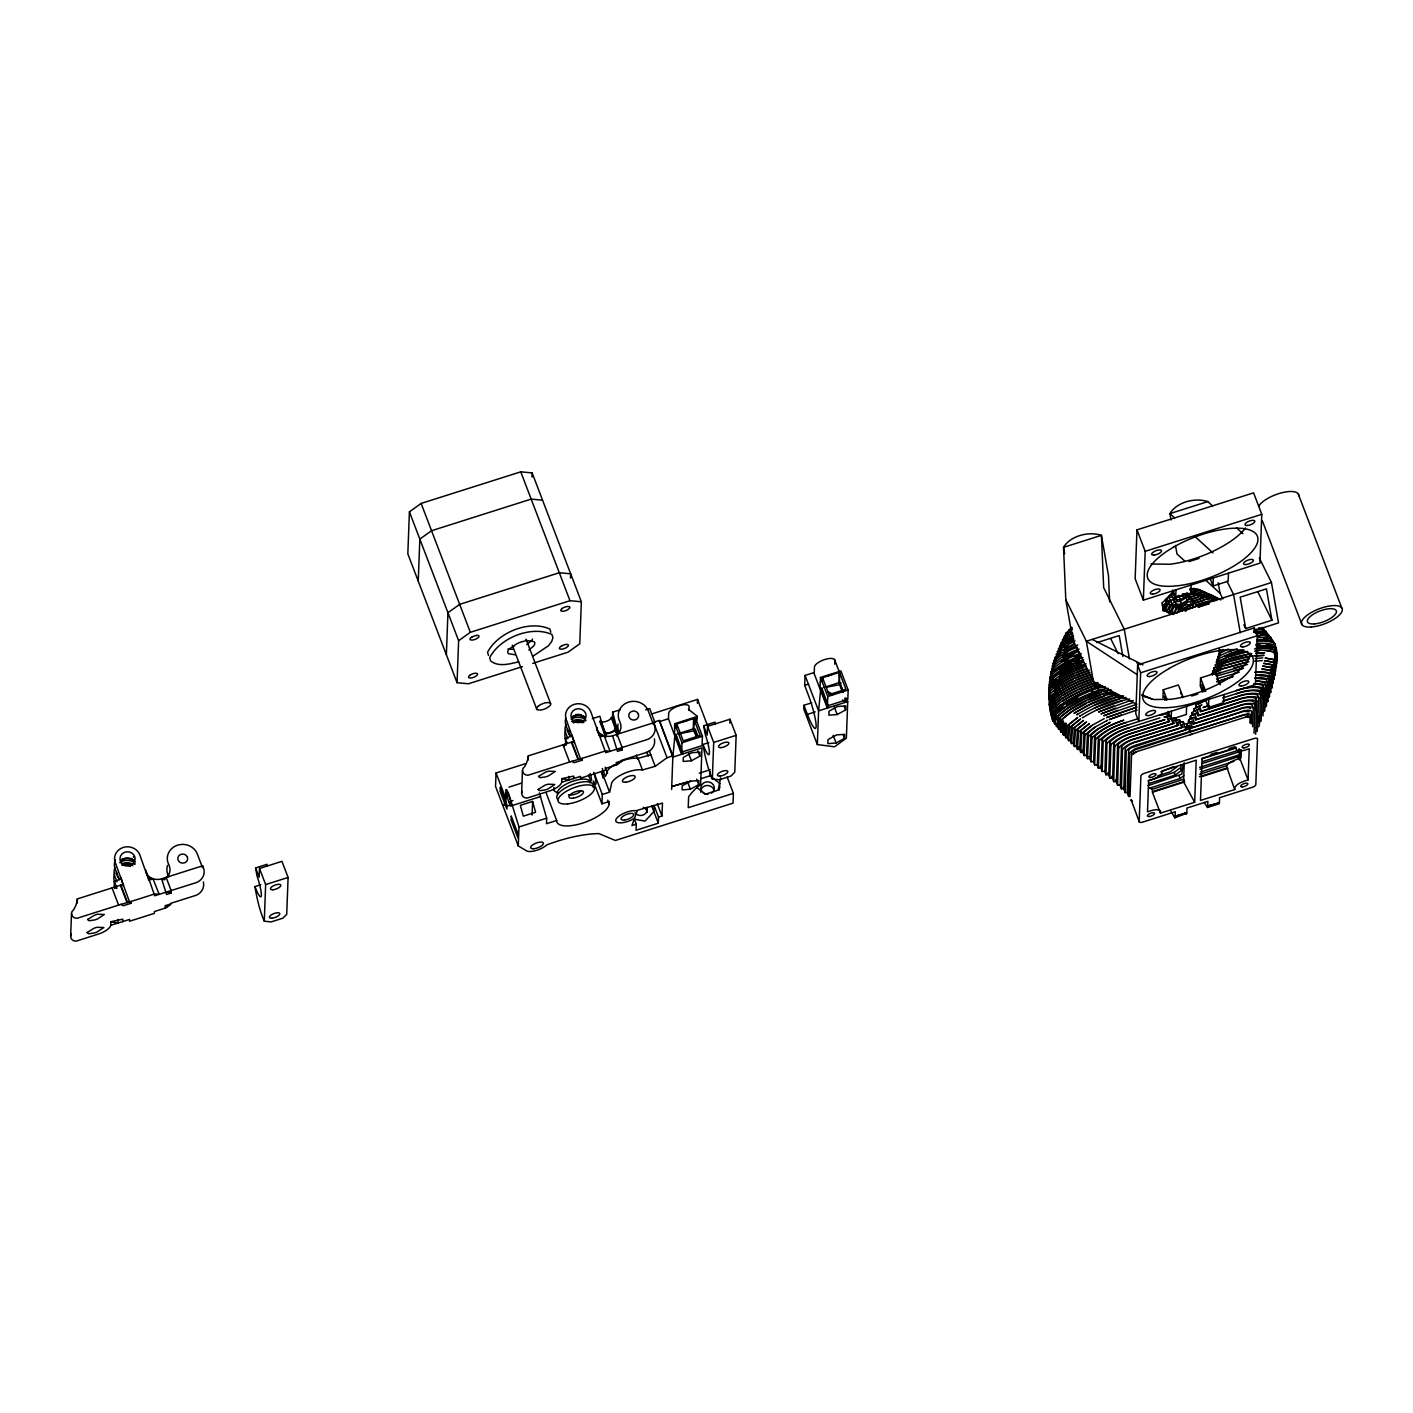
<?xml version="1.0" encoding="UTF-8"?>
<svg xmlns="http://www.w3.org/2000/svg" width="1413" height="1413" viewBox="0 0 1413 1413"><rect width="100%" height="100%" fill="white"/><g stroke="black" fill="none" stroke-linecap="round" stroke-linejoin="round"><path stroke-width="1.5" d="M1264.052 632.353L1264.052 629.35A47.918 17.645 -20.9 0 0 1258.806 627.761M539.36 792.905L546.672 818.162L546.478 823.708L556.669 820.476A27.818 10.244 -20.9 0 0 581.679 823.39A27.818 10.244 -20.9 0 0 609.074 804.545L609.215 801.507L601.938 803.82L593.442 781.601M1255.097 678.152L1266.154 679.423L1267.196 682.108L1266.401 706.129L1263.717 707.595M1129.641 727.624A25.54 9.396 -20.9 0 0 1105.973 740.73L1104.931 771.251L1102.14 771.445L1103.164 741.966L1102.14 739.282A28.295 10.421 -20.9 0 1 1127.857 725.046M1049.029 697.051L1049.1 692.441A44.668 16.444 -20.9 0 1 1089.405 670.115M1050.053 699.735L1049.029 699.559L1049.223 694.949A46.258 17.027 -20.9 0 1 1090.094 672.305M1257.817 680.995L1264.617 682.497L1265.642 685.181L1264.723 710.986L1261.95 712.505M1102.14 739.282L1101.116 767.948L1098.36 768.16L1099.367 740.536L1098.343 737.851A30.98 11.41 -20.9 0 1 1126.02 722.52M671.617 789.549L672.888 755.867L659.341 720.436L653.513 722.29L667.042 757.721L655.208 766.305L642.456 769.961A18.546 6.818 -20.9 0 0 622.621 774.13A18.546 6.818 -20.9 0 0 611.334 784.904L609.568 792.181L602.291 794.477L601.938 803.82M70.65 936.289L71.498 913.469M77.203 903.048L77.362 898.915L120.405 885.245L123.408 884.609L123.355 885.827L120.97 877.508M110.744 925.321L110.868 921.718L122.79 919.157L122.701 921.612L110.744 925.321A13.388 4.928 -20.9 0 1 100.058 933.534L76.09 941.164A5.157 4.734 2.1 0 1 71.374 933.975M120.688 878.833L114.382 881.712L114.206 886.481L114.93 888.388L115.036 885.456L116.731 888.53M118.056 919.421L117.933 923.095L110.868 921.718M77.362 898.915A29.549 27.147 2.1 0 1 73.653 909.725A5.157 4.734 2.1 0 0 76.938 918.326L120.812 904.408L123.302 905.733L131.109 903.26L131.179 901.423L154.812 893.934L159.121 894.376L152.993 878.727A12.699 11.657 2.1 0 1 146.404 873.605M131.109 903.26L129.925 902.995L115.283 862.619A13 11.94 2.1 0 1 123.231 847.447A13 11.94 2.1 0 1 139.799 854.847L148.789 880.193L148.86 878.356L153.752 878.957A12.699 11.657 2.1 0 0 161.594 878.833L164.579 879.098M146.104 871.132L154.741 895.754L196.919 882.383A12.982 11.922 2.1 0 0 203.861 869.119L202.607 865.816L161.594 878.833L166.522 894.429L171.061 892.998L171.15 890.561L166.133 877.402M202.607 865.816L202.536 867.653L197.308 853.964A15.455 14.201 2.1 0 0 174.965 846.281A65.74 60.388 2.1 0 1 173.463 847.129L173.357 847.252A15.455 14.201 2.1 0 0 168.924 864.862L169.295 865.833A12.699 11.657 2.1 0 1 166.222 878.003M260.751 884.75L254.923 886.587C256.936 898.315 259.427 909.954 264.284 921.205L271.155 921.912L282.9 918.185L286.715 914.317L288.093 877.455L281.946 861.347L259.497 868.483L259.162 877.208L255.612 867.918L267.004 864.297L267.216 866.045M255.612 867.918L256.972 875.76A18.987 2.738 72.4 0 1 261.37 895.241A18.987 2.738 72.4 0 1 256.424 890.261L254.923 886.587M264.284 921.205L265.644 884.573L259.497 868.483M532.754 663.368L568.044 652.17L579.772 643.78L581.344 601.761L532.136 472.896L520.761 471.836L421.127 503.434L409.417 511.824L407.827 553.843L457.053 682.709L468.409 683.768L522.386 666.653M418.248 581.132L419.82 539.095L431.548 530.723L531.182 499.107L542.539 500.167M446.367 654.767L447.939 612.73L459.667 604.358L559.301 572.742L570.658 573.802L570.499 578.005M457.053 682.709L458.624 640.69L409.417 511.824M525.212 763.762L496.051 772.999L495.539 786.423L518.271 845.928L525.866 850.432A12.364 4.557 -20.9 0 0 535.368 850.714A12.364 4.557 -20.9 0 0 546.76 844.903A75.384 27.748 -20.9 0 1 598.953 833.599L615.344 840.47L733.029 803.132L733.4 793.364L727.165 777.026M518.271 845.928L518.977 826.958L508.927 794.512A8.549 1.236 72.4 0 0 505.854 790.309L505.571 797.903L496.051 772.999M531.977 477.099L532.136 472.896M521.627 793.223L522.474 770.403M528.179 760L528.338 755.849L571.364 742.196L574.385 741.542L574.332 742.761L566.26 719.553A13 11.94 2.1 0 1 574.208 704.381A13 11.94 2.1 0 1 590.775 711.781L605.718 752.705L647.896 739.317A12.982 11.922 2.1 0 0 654.837 726.052L653.583 722.767L612.571 735.767A12.699 11.657 2.1 0 1 604.729 735.89L599.836 735.29M532.083 815.054L532.595 801.436L520.337 805.322L523.322 816.166L535.562 812.281L532.595 801.436M561.703 782.254L561.844 778.651L573.766 776.09L573.678 778.545L561.703 782.254A13.388 4.928 -20.9 0 1 551.035 790.468L527.049 798.098A5.157 4.734 2.1 0 1 522.104 791.333M571.664 735.784L565.359 738.646L565.906 745.322M569.033 776.373L568.909 780.047L561.844 778.651M528.338 755.849A29.549 27.147 2.1 0 1 524.629 766.658A5.157 4.734 2.1 0 0 527.914 775.278L571.788 761.342L574.279 762.667L582.085 760.194L582.156 758.357L605.771 750.868L610.098 751.31L604.163 735.731A12.699 11.657 2.1 0 1 597.01 729.903L597.063 728.066M596.692 729.302L596.745 727.395M603.863 732.552A6.8 2.508 -20.9 0 1 603.863 732.217L605.029 731.846A5.564 2.049 -20.9 0 0 610.186 732.393A5.564 2.049 -20.9 0 0 615.52 728.525L616.969 728.931L612.5 717.203L612.677 712.17L620.272 709.768M617.039 736.155L617.092 734.336L622.126 747.495L622.038 749.932L617.499 751.363L612.571 735.767M634.084 818.392L636.292 824.168L636.062 830.261L658.281 823.214L658.511 817.12L654.095 805.551L653.866 811.663L645.017 821.094L633.554 819.045M653.583 722.767L653.513 724.586L648.284 710.898A15.455 14.201 2.1 0 0 625.941 703.215A65.74 60.388 2.1 0 1 624.422 704.063L624.334 704.186A15.455 14.201 2.1 0 0 619.883 721.796L620.254 722.767A12.699 11.657 2.1 0 1 616.616 735.431M733.4 793.364L688.219 807.688L688.626 796.826A67.188 24.728 -20.9 0 1 700.601 784.462L701.978 747.848L672.853 757.085L659.341 720.436M658.511 817.12L661.973 816.025L662.467 803.079L636.009 810.709A12.364 4.557 -20.9 0 0 620.095 815.336A12.364 4.557 -20.9 0 0 617.852 822.613A12.364 4.557 -20.9 0 0 633.483 818.886L634.578 818.215M674.549 728.543L674.725 723.703L695.143 717.203L702.42 736.261L702.067 745.658L681.649 752.122L674.478 733.329L674.937 727.342M672.853 757.085L674.99 734.672L676.456 734.212M676.35 727.925L676.792 723.968L693.695 718.563L700.159 735.466L683.238 740.871L676.792 723.968M676.827 726.953L676.756 724.569M681.649 752.122L682.002 742.761L674.725 723.703M688.979 710.439L689.102 706.783A10.809 3.974 -20.9 0 0 679.07 705.741A10.809 3.974 -20.9 0 0 668.702 713.247L668.49 718.74L681.578 754.33M696.697 736.738L693.341 727.96L693.695 718.563M696.574 736.526L693.854 730.857L693.677 719.164M694.03 721.46L694.401 719.535M695.019 720.453L695.143 717.203M696.892 720.188L697.033 716.108L688.449 709.291M697.386 703.321L697.527 699.417L651.287 714.077M671.723 786.599L690.657 781.177L682.249 785.84L682.09 789.867L690.356 789.249L698.746 784.586L698.905 780.559L690.657 781.177L671.723 786.458M699.824 756.149L699.965 752.122L691.716 752.74L683.309 757.403L683.15 761.43L691.416 760.795L699.824 756.149L697.757 750.745M708.814 742.602L702.968 744.457C704.999 756.167 707.489 767.807 712.329 779.058L719.217 779.764L730.945 776.055L734.778 772.169L736.155 735.325L730.009 719.217L707.56 726.335L707.224 735.078L703.674 725.77L715.066 722.167L715.261 723.898M703.674 725.77L705.034 733.63A18.987 2.738 72.4 0 1 709.432 753.111A18.987 2.738 72.4 0 1 704.486 748.113L702.968 744.457M720.4 783.985L710.085 775.79L710.227 771.728M712.329 779.058L713.706 742.443L707.56 726.335M729.85 723.156L730.009 719.217M811.716 702.809L803.944 705.281L803.785 709.096L817.332 744.545L834.518 746.806L846.369 738.222L847.729 701.607L845.928 697.828M803.944 705.281L807.406 714.377A25.187 3.621 72.4 0 0 816.131 726.317A25.187 3.621 72.4 0 0 808.148 694.49L804.686 685.376L805.057 675.432L814.259 672.5L814.453 667.007A10.809 3.974 -20.9 0 1 824.821 659.5A10.809 3.974 -20.9 0 1 834.871 660.542L834.73 664.198M817.332 744.545L818.604 710.845L820.759 688.431L822.207 687.972M820.299 682.32L820.494 677.463L840.894 670.963L848.171 690.021L847.818 699.417L827.417 705.882C826.393 697.792 816.078 687.795 821.748 679.741M822.437 680.377L822.543 677.728L839.446 672.323L845.91 689.226L829.007 694.631L822.543 677.728M822.596 680.713L822.525 678.328L822.931 679.406M827.417 705.882L827.771 696.521L820.494 677.463M843.208 692.494L839.092 681.72L839.446 672.323M839.428 672.924L839.622 684.634L842.572 692.388M844.515 738.345L844.656 734.318L836.408 734.954L828 739.6L827.841 743.627L836.107 743.008L844.515 738.345L843.137 734.742M845.575 709.909L845.733 705.882L837.467 706.5L829.06 711.163L828.919 715.19L837.167 714.554L845.575 709.909L844.197 706.306M1108.163 688.272L1100.179 689.703A58.904 21.69 -20.9 0 0 1055.617 714.377L1056.553 717.504L1054.575 723.792C1049.753 709.909 1053.639 729.691 1054.734 716.32L1053.709 713.636L1051.996 718.758M1054.575 723.792L1055.741 718.14L1053.692 712.77A60.211 22.166 -20.9 0 1 1098.713 687.831L1105.443 686.789M1111.007 689.756L1101.698 691.593A57.509 21.177 -20.9 0 0 1057.719 715.967L1058.673 718.97L1057.63 726.406L1056.535 726.529L1057.666 719.747L1055.617 714.377M1059.768 721.337L1060.951 720.418L1059.891 729.161L1058.637 729.302L1059.768 721.337L1057.719 715.967M1058.867 726.724L1060.916 732.093L1062.311 731.934L1063.371 721.831L1062.011 722.908L1060.916 732.093M1065.49 636.874L1065.632 633.36L1071.69 628.061M1064.413 724.445L1065.932 723.297L1064.872 734.742L1063.318 734.919L1064.413 724.445L1062.364 719.076L1071.778 711.71L1086.491 703.568M1066.956 725.982L1077.748 717.504L1068.617 724.798L1067.574 737.586L1065.879 737.763L1066.956 725.982L1065.932 723.297M1071.602 630.216L1071.708 627.16M1069.641 727.483L1080.574 718.97L1071.443 726.3L1070.418 740.447L1068.581 740.642L1069.641 727.483L1068.617 724.798M1072.467 728.984L1083.488 720.453L1074.392 727.766L1073.385 743.362L1071.425 743.556L1072.467 728.984L1071.443 726.3M1075.417 730.45L1086.491 721.937L1077.483 729.232L1076.476 746.294L1074.392 746.506L1075.417 730.45L1074.392 727.766M1078.508 731.916L1089.458 723.562L1080.698 730.68L1079.709 749.261L1077.483 749.473L1078.508 731.916L1077.483 729.232M1092.39 725.275L1084.036 732.128L1083.029 752.264L1080.715 752.493L1081.722 733.365L1080.698 730.68M1095.428 727.006L1087.462 733.559L1086.473 755.319L1084.036 755.531L1085.06 734.813L1084.036 732.128M1088.487 736.244L1096.453 729.691L1110.247 722.255L1098.537 728.755L1091.013 734.99L1090.024 758.41L1087.48 758.622L1088.487 736.244L1087.462 733.559M1088.964 756.397L1090.024 758.41M1092.037 737.674C1100.957 729.214 1112.296 723.951 1123.883 720.171C1113.25 723.703 1102.811 728.596 1094.633 736.42L1093.644 761.536L1091.013 761.766L1092.037 737.674L1091.013 734.99M1098.343 737.851L1097.353 764.716L1094.651 764.928L1095.658 739.105L1094.633 736.42M1106.997 743.415L1105.973 774.766L1108.781 774.589L1109.859 742.196A22.696 8.354 -20.9 0 1 1131.389 730.256L1165.001 719.606L1130.665 730.309A25.54 9.396 -20.9 0 0 1106.997 743.415L1105.973 740.73M1109.859 742.196L1110.883 744.881L1109.841 778.174L1112.632 778.015L1113.744 743.68A19.764 7.277 -20.9 0 1 1133.032 732.994L1169.54 721.407L1168.498 718.722L1175.669 717.733L1176.693 720.418L1173.02 720.595L1174.044 723.279L1134.586 735.802A16.797 6.182 -20.9 0 0 1117.63 745.181L1116.447 781.495L1113.727 781.636L1111.678 776.267M1113.744 743.68L1114.769 746.364L1113.727 781.636M1117.63 745.181L1118.654 747.866L1117.595 785.169L1120.209 785.08L1121.463 746.735A13.794 5.069 -20.9 0 1 1135.981 738.699L1178.53 725.205L1177.488 722.52L1179.519 721.884L1183.282 721.796L1184.306 724.48M1121.463 746.735L1122.487 749.42L1121.427 788.807L1123.812 788.754L1125.207 748.36A10.774 3.956 -20.9 0 1 1137.165 741.719L1182.893 727.218L1181.869 724.533L1183.652 723.968L1186.885 723.951L1190.046 731.563L1248.403 713.706L1250.205 714.536L1249.887 723.014M1136.97 529.857L1135.151 578.676L1143.347 600.154L1259.954 563.169L1261.774 514.332L1253.578 492.854L1136.97 529.857L1145.184 551.335L1143.347 600.154M1137.624 664.905L1135.805 713.742L1138.807 721.601L1140.627 672.782L1137.624 664.905L1254.232 627.92L1257.234 635.779L1255.415 684.616L1127.044 725.205A30.98 11.41 -20.9 0 0 1099.367 740.536M1165.319 599.607L1171.13 594.52L1172.101 597.257L1168.887 596.922L1162.281 602.697L1163.111 610.663L1168.551 612.112M1163.111 610.663L1162.281 602.697M1162.952 697.828L1163.252 689.774L1178.407 684.952L1182.858 696.627M1160.409 813.146L1160.462 811.627A10.05 3.691 -20.9 0 0 1151.136 810.673L1147.497 811.821L1148.663 780.7L1152.302 779.534A10.05 3.691 -20.9 0 0 1161.928 772.575L1161.981 771.039L1196.228 760.176L1194.656 802.284L1160.409 813.146L1152.196 791.686L1183.546 781.742L1184.253 762.79M1171.342 595.332L1171.412 593.407L1174.185 590.97M1174.91 598.176L1174.839 599.713L1180.438 599.642L1186.178 596.127L1186.231 594.59L1184.112 594.025M1186.602 706.429L1186.302 714.483L1171.147 719.305L1171.448 711.234M1173.126 600.172L1175.669 597.946L1176.005 589.786M1174.892 816.343L1186.761 813.182L1174.839 817.862L1174.892 816.343L1184.606 813.27M1175.104 816.873L1175.28 811.751L1142.781 822.066A3.868 1.413 -20.9 0 1 1139.196 821.695L1140.909 775.914A3.868 1.413 -20.9 0 1 1144.618 773.229L1253.932 738.557A3.868 1.413 -20.9 0 1 1257.517 738.928L1255.804 784.692A3.868 1.413 -20.9 0 1 1252.095 787.377L1219.596 797.691L1219.401 802.814L1207.55 805.993L1219.401 802.814M1181.038 764.592L1180.809 770.862L1175.263 775.083L1148.539 783.614M1183.123 764.256L1181.78 774.183L1147.939 785.681M1191.159 584.982L1190.859 593.036L1175.704 597.858L1172.719 590.033M1186.761 813.182L1186.955 808.042L1207.938 801.383L1207.497 807.494L1219.154 803.803L1219.207 802.284M1220.178 684.793L1215.728 673.118L1200.555 677.922L1200.255 685.994L1202.498 691.84M1223.923 694.595L1223.623 702.65L1208.468 707.454L1208.769 699.4M1228.462 573.148L1228.162 581.202L1213.008 586.006L1213.308 577.952M1212.513 675.061L1212.672 670.945L1221.521 666.282L1247.856 658.988M1213.767 672.305L1213.944 667.907C1229.063 659.341 1246.814 655.544 1264.087 655.385L1255.415 656.056M1216.946 663.898L1217.105 659.306L1231.677 652.806A56.025 20.63 -20.9 0 1 1243.705 649.75M1217.829 659.906L1217.953 656.586L1231.165 650.528A57.509 21.177 -20.9 0 1 1237.293 648.832M1218.589 656.074L1218.677 653.954L1228.268 649.062M1219.242 652.364L1223.128 649.45M1234.732 789.567L1234.803 788.048A10.05 3.691 -20.9 0 1 1244.411 781.071L1248.068 779.923L1249.233 748.784L1245.577 749.95A10.05 3.691 -20.9 0 1 1236.251 748.978L1236.322 747.459L1202.057 758.322L1200.485 800.429L1234.732 789.567L1226.59 766.57A10.05 3.691 -20.9 0 1 1236.216 759.593L1239.855 758.445L1240.172 750.144M1239.837 759.664L1239.113 748.607M1241.003 758.127L1241.321 749.702M1254.073 632.159L1254.232 627.92M1251.194 723.862L1251.653 711.251A10.774 3.956 -20.9 0 0 1239.908 712.134L1191 728.084L1189.976 725.399L1186.055 726.653L1187.079 729.338L1130.63 748.06L1128.722 750.073L1127.15 792.534L1125.137 792.552L1123.088 787.182M1252.625 726.706L1253.331 707.913L1252.307 705.228A13.794 5.069 -20.9 0 0 1238.053 706.323L1195.504 719.818L1194.48 717.133L1192.466 717.769L1188.616 720.1L1188.139 722.167M1254.02 733.223L1255.097 704.592L1254.073 701.908A16.797 6.182 -20.9 0 0 1237.417 703.162L1197.959 715.685L1196.935 713L1194.692 713.724L1190.347 716.285L1189.923 718.563M1255.468 709.573L1255.892 698.587A19.764 7.277 -20.9 0 0 1236.94 700.018L1200.449 711.604L1199.425 708.92L1197.005 709.679L1192.166 712.505L1191.795 714.978M1255.68 734.248L1256.916 701.272L1255.892 698.587M1256.881 717.256L1257.128 710.668M1223.958 700.901L1236.569 696.892A22.696 8.354 -20.9 0 1 1257.711 695.284L1258.736 697.969L1257.27 731.404M1258.612 716.232L1258.259 722.608L1261.102 721.001L1262.304 691.487L1261.279 688.802A28.295 10.421 -20.9 0 0 1236.022 690.727M1236.269 693.801A25.54 9.396 -20.9 0 1 1259.513 692.017L1260.537 694.701L1259.46 723.332L1259.213 726.158L1256.351 727.783M1261.12 692.882L1261.279 688.802M1262.515 697.863L1262.975 685.623A30.98 11.41 -20.9 0 0 1256.652 684.175M1262.975 685.623L1263.999 688.308L1262.957 715.949M1263.964 701.042L1264.282 692.335M1265.624 696.786L1265.394 702.773L1267.973 701.36L1268.644 679.105L1267.62 676.421L1256.016 675.114M1266.984 698.057L1269.457 696.715L1270.093 679.794L1268.962 673.453L1260.908 671.811L1254.85 672.27M1268.45 693.447L1270.817 692.176L1271.241 673.259L1270.199 670.574L1261.774 668.897L1272.354 670.433L1272.071 687.742L1269.828 688.943M1272.389 674.584L1272.318 664.975L1263.575 663.315L1274.208 664.975L1274.173 679.247L1272.177 680.289M1272.318 664.975L1273.625 671.564L1273.184 683.433L1271.064 684.563M1273.166 676.138L1275.021 675.167L1275.356 666.371L1273.925 659.677L1265.112 658.069L1275.533 659.8L1275.727 671.193L1274.014 672.093M1274.72 668.172L1276.292 667.36L1276.504 661.425L1273.925 651.958L1264.829 650.475M1276.946 660.048L1277.122 654.466L1274.332 644.999A58.904 21.69 -20.9 0 0 1257.729 643.304M1050.548 709.644L1049.223 694.949M1050.124 704.734L1049.435 697.421A47.918 17.645 -20.9 0 1 1090.854 674.478M1049.435 697.421L1050.46 700.106L1049.276 704.522L1049.718 699.877A49.632 18.263 -20.9 0 1 1091.701 676.615M1139.355 822.101L1131.054 799.581M1195.663 707.842L1195.91 705.016L1201.651 701.766M505.695 801.613L506.666 793.753A7.136 1.024 72.4 0 0 508.609 801.365L508.927 802.213A7.136 1.024 72.4 0 0 510.34 805.322A7.242 1.042 72.4 0 0 511.347 806.011L511.418 805.392A7.136 1.024 72.4 0 0 509.157 796.614L508.839 795.731A7.136 1.024 72.4 0 0 506.666 793.399M1193.72 711.393L1194.02 708.743L1201.933 704.875L1198.595 706.765M617.11 735.661L617.251 730.062L612.677 712.17M1050.548 704.698L1051.572 707.383L1050.883 712.046L1049.859 709.361L1050.548 704.698A53.235 19.605 -20.9 0 1 1093.644 680.836M1051.078 707.083L1052.102 709.768L1051.29 714.43L1050.265 711.746L1051.078 707.083A55.142 20.294 -20.9 0 1 1094.739 682.885L1097.972 682.532M1062.346 719.146L1062.364 719.076A54.453 20.047 -20.9 0 1 1104.913 695.496L1115.228 692.988M1052.667 718.793L1050.76 714.113L1051.696 709.432A57.103 21.018 -20.9 0 1 1095.923 684.934L1099.72 684.493M1112.119 691.487L1103.288 693.536A56.025 20.63 -20.9 0 0 1059.962 717.539L1069.729 710.033L1086.544 700.724M695.779 722.255L697.033 716.108M720.63 777.874L718.122 790.15L705.299 794.212L696.697 787.377M719.146 790.114L719.976 786.034M1051.343 716.444L1052.402 711.746A59.152 21.778 -20.9 0 1 1097.177 686.948L1102.882 686.241M1053.692 712.77L1052.667 718.669M1053.709 713.636L1062.929 706.535M1053.021 721.442L1054.204 716.727L1052.402 711.746M1250.629 708.567A10.774 3.956 -20.9 0 0 1238.883 709.45L1193.155 723.968L1192.13 721.284L1186.885 723.951M1189.976 725.399L1186.055 726.653M637.157 810.956L631.964 825.545L636.292 824.168M1178.53 612.377L1179.749 609.127L1171.554 602.821L1170.335 599.695L1168.003 601.284L1170.335 599.695M1175.051 612.588L1177.17 607.219M1176.835 613.366L1179.113 609.056M1175.528 608.102L1174.503 605.418L1172.119 611.193L1173.161 613.878L1176.905 607.201M1172.295 614.266L1167.05 611.158L1169.681 605.259L1172.331 603.457L1169.116 609.815L1170.141 612.5L1173.779 614.549M1170.141 612.5L1172.649 606.672L1174.503 605.418M1163.305 605.382L1165.831 603.174L1163.358 608.526L1168.922 613.012L1163.87 609.833L1166.626 603.863L1170.918 601.037L1168.657 602.574L1166.025 608.473L1167.05 611.158M1165.601 601.179L1167.474 599.907L1165.601 601.179L1166.626 603.863M563.928 746.258L566.012 742.39M612.5 717.203L611.334 717.574L617.357 734.601L614.461 730.132L616.669 728.154A6.8 2.508 -20.9 0 1 616.033 729.656M604.163 732.994L605.029 731.846L600.843 720.895L599.695 721.266L604.163 732.994L603.987 731.846M1248.262 714.996L1244.659 714.448L1132.926 750.497L1131.707 751.981L1130.029 796.473L1128.634 796.437L1127.274 792.852M1136.458 751.787L1132.714 754.436A3.868 1.413 -20.9 0 1 1136.405 751.751L1245.736 717.08L1249.322 717.451A3.868 1.413 -20.9 0 0 1245.736 717.08M1071.778 631.24L1067.998 633.324L1062.382 639.895L1063.406 642.579M1183.811 775.702L1180.032 778.51L1148.963 788.366M1072.538 633.042L1066.762 636.256L1060.933 642.897L1061.975 645.582M841.124 682.938L839.622 684.634L825.81 687.372M1072.343 635.426L1065.614 639.135L1059.591 645.882L1060.615 648.567M1058.302 648.832L1064.554 642.014L1073.103 637.263M1179.784 768.177L1174.238 772.399L1148.027 780.753M1057.118 651.746L1063.565 644.858L1074.021 639.065M1056.006 654.643L1062.664 647.666L1075.063 640.796M1055.988 660.472L1054.981 657.522L1061.852 650.457L1074.463 643.463M1177.064 766.729L1170.317 771.798L1157.724 775.914M1054.963 663.315L1054.027 660.366L1061.11 653.212L1077.695 644.911M1055.264 671.175L1059.997 666.689L1073.686 659.112L1081.175 656.586M1053.586 679.653L1050.742 682.214L1049.718 679.529A37.462 13.794 -20.9 0 1 1083.594 659.783M1056.27 679.653L1050.46 684.846L1049.435 682.161A38.805 14.289 -20.9 0 1 1083.824 662.149M1068.67 630.251L1071.655 627.655M1072.184 629.368L1066.126 634.667L1065.632 633.36M1168.357 596.498L1172.737 592.665L1173.761 595.35L1174.768 594.908L1174.238 593.372M1174.38 602.221L1180.385 601.126L1188.987 596.162M1175.404 604.905L1181.409 603.81L1190.011 598.847M1190.47 602.715L1189.976 601.408L1177.1 606.053M1194.797 600.755L1191.583 603.563L1194.85 601.355M1085.06 734.813L1093.415 727.96L1107.492 720.312L1106.591 720.665M1081.722 733.365L1090.483 726.247L1104.207 718.634M1082.835 717.468L1082.464 717.769C1096.965 709.061 1112.896 701.784 1129.658 699.029M1080.186 715.773L1079.532 716.285C1093.874 707.701 1109.488 700.071 1126.126 697.474M1077.66 714.077L1076.724 714.819C1091.172 706.253 1106.732 698.022 1123.582 695.832M1057.648 716.285L1067.822 708.355L1084.831 698.923L1101.204 692.388M1057.666 719.747L1058.673 718.97M1055.529 714.819L1066.038 706.659L1083.241 697.139L1099.738 690.515M458.624 640.69L470.335 632.3L569.969 600.702L581.344 601.761M526.731 644.558L531.359 640.831A15.048 5.546 -20.9 0 0 532.489 639.047M528.815 650.015L533.443 646.289A15.048 5.546 -20.9 0 0 534.114 641.679L527.261 640.601A14.059 5.175 -20.9 0 0 516.911 643.674L509.104 649.097A15.048 5.546 -20.9 0 0 508.45 653.707L515.286 654.784M1199.884 769.202L1238.812 756.538M1239.837 759.223L1239.113 759.735L1238.088 757.05M1171.571 600.136L1173.691 598.688L1175.422 603.227L1185.825 611.387M1189.675 604.87L1190.488 604.305L1187.697 605.576L1189.675 604.87L1190.188 606.177L1184.765 608.12M1190.188 606.177L1195.168 602.786M1173.655 602.185L1174.662 601.426M1179.696 608.279L1183.705 607.979L1196.281 602.486M1186.567 610.01L1195.38 606.46M1202.322 763.532L1239.113 751.857L1239.731 749.897L1202.657 761.536M1178.495 605.735L1177.647 606.283L1176.958 604.464M1182.275 611.017L1179.749 609.127M472.295 636.715L470.617 637.952A4.998 1.837 -20.9 0 0 470.547 639.895L472.172 640.071A4.698 1.731 -20.9 0 0 476.693 638.641L478.371 637.404A4.998 1.837 -20.9 0 0 478.442 635.479L476.817 635.285M561.703 645.829L560.025 647.066A4.998 1.837 -20.9 0 0 559.954 649.009L561.579 649.185A4.698 1.731 -20.9 0 0 566.101 647.755L567.779 646.518A4.998 1.837 -20.9 0 0 567.849 644.575L566.224 644.399A4.698 1.731 -20.9 0 0 561.685 646.006M1192.13 721.284L1189.64 722.785L1188.616 720.1M1193.155 723.968L1239.077 709.008A13.794 5.069 -20.9 0 1 1253.331 707.913M1195.504 719.818L1238.459 705.846A16.797 6.182 -20.9 0 1 1255.097 704.592M1173.567 766.605L1160.832 771.922M1151.772 789.461L1183.688 779.217L1184.712 781.901L1152.796 792.145M1196.935 713L1193.19 715.19L1192.166 712.505M1197.959 715.685L1237.965 702.703A19.764 7.277 -20.9 0 1 1256.916 701.272M1199.425 708.92L1195.045 711.428L1194.02 708.743M1200.449 711.604L1237.594 699.576A22.696 8.354 -20.9 0 1 1258.736 697.969M1204.424 700.883L1198.825 704.027L1197.8 701.343M1073.562 635.726L1067.786 638.941L1066.762 636.256M1073.368 638.111L1066.638 641.82L1065.614 639.135M1067.292 643.745L1072.414 640.901M1068.069 645.6L1064.59 647.543L1063.565 644.858M1063.689 650.351L1074.322 644.452M1064.678 652.135L1073.686 647.154M1062.134 655.897L1067.627 652.859M1063.335 657.61L1078.366 650.157M1060.898 661.355L1074.163 654.007M1064.254 661.902L1068.104 659.765M1059.679 669.32L1071.831 662.591M1059.273 674.513L1073.597 666.565L1081.546 663.792M1059.185 677.057L1073.739 669.003L1083.824 665.435M1066.409 704.239L1077.819 697.934M1214.915 674.531L1244.676 665.364M1211.312 674.054L1219.967 669.462L1247.732 661.673M1215.798 674.902L1220.991 672.146M1220.779 669.903L1213.696 673.63L1212.672 670.945M1222.192 666.812L1214.968 670.592L1213.944 667.907M1224.7 656.339L1242.239 650.845M1274.385 643.621L1275.356 648.39M1274.897 643.71L1276.098 650.81L1273.608 641.573A59.152 21.778 -20.9 0 0 1256.916 639.877M532.736 656.339L548.368 645.829L551.671 641.555L552.907 637.687L551.971 634.508C531.323 625.111 499.99 637.828 489.64 657.699L490.576 660.86C498.4 667.307 509.74 663.916 518.642 661.814M1177.117 596.251L1179.113 595.35M1175.669 597.946L1175.316 594.961M1176.958 600.278L1175.934 597.593L1182.928 595.368L1183.953 598.052M508.927 802.213L512.937 800.535M1088.558 699.93L1100.709 695.09M1088.328 702.544L1104.312 696.22M1094.121 705.493L1115.864 697.58M1121.251 714.996L1109.223 719.57L1137.147 709.944M1094.245 708.143L1119.273 699.082M1096.364 710.068L1122.787 700.618M1113.727 705.899L1098.572 711.993L1129.146 701.007L1133.297 700.601M1115.599 708.107L1101.045 713.883L1132.996 702.579M1117.471 710.35L1103.73 715.737L1136.953 704.169M682.267 722.025L683.45 721.584M684.175 721.319L687.548 720.347M828.018 675.785L829.926 675.078M1192.042 734.159L1190.099 734.778M1185.807 594.732L1187.503 594.908L1182.222 594.114M1180.12 606.725L1187.185 604.199L1181.851 606.601L1181.356 605.294M1207.32 593.919L1202.057 590.811L1190.929 591.658L1191.954 594.343L1187.415 595.933L1182.54 594.608L1187.574 592.824M1194.038 593.142L1195.062 595.827L1189.446 597.77L1186.319 595.809L1194.038 593.142L1205.377 592.277L1210.835 595.35M1083.347 660.719L1073.544 664.11L1059.432 671.934L1051.113 679.547L1050.089 676.862A36.173 13.318 -20.9 0 1 1082.923 657.557M1197.058 594.661L1198.083 597.346L1191.442 599.607L1188.28 597.646L1197.058 594.661L1208.61 593.778L1214.279 596.798M1196.528 606.071L1187.22 609.25L1181.038 609.727M1073.58 661.62L1079.338 659.659M1200.008 596.198L1201.032 598.882L1193.42 601.443L1190.241 599.483L1200.008 596.198L1211.771 595.315L1217.635 598.282M1073.88 656.568L1081.122 654.166M1194.056 603.139L1195.363 603.28L1192.148 601.32L1202.869 597.77L1214.844 596.869L1220.92 599.783L1217.829 598.441L1205.642 599.377L1194.056 603.139L1197.288 605.117L1206.667 602.062M1197.076 602.715L1203.894 600.454L1202.869 597.77M1191 728.084L1243.882 711.287L1249.18 711.852M668.049 718.881L659.306 721.672M813.8 672.659L827.329 708.09M120.812 904.408L131.179 901.423M571.788 761.342L582.156 758.357M1209.369 603.687L1199.195 606.936L1195.946 604.976L1208.345 601.002L1216.611 600.366M1212.601 505.96L1207.815 501.597L1169.929 513.608L1171.041 519.984M592.294 718.634L599.871 716.232L605.877 737.18M1145.184 551.335L1261.774 514.332M645.706 709.838L649.697 708.584L655.049 722.626M150.255 879.734L153.187 878.798M601.231 736.668L604.163 735.731M1189.004 561.597L1199.072 558.4M804.686 685.376L808.572 684.157M839.799 675.22L839.675 674.054M693.341 727.96L696.98 736.65M839.092 681.72L842.749 690.409M508.963 787.112L521.203 783.226M678.046 733.771L693.942 728.666L693.854 730.857L678.081 734.001M823.814 687.53L839.693 682.426L843.225 692.176M674.955 735.661L676.421 735.184M820.706 689.42L822.172 688.961M682.002 742.761L702.42 736.261M827.771 696.521L848.171 690.021M122.701 921.612L129.572 919.421L129.501 921.258L154.353 913.363L154.423 911.544L165.268 908.1L170.62 904.585L170.673 903.366L196.442 895.188A12.982 11.922 2.1 0 0 203.384 881.942M573.678 778.545L580.531 776.355L580.46 778.192L605.329 770.315L605.4 768.478L616.245 765.034L621.596 761.536L621.649 760.3L647.419 752.14A12.982 11.922 2.1 0 0 654.36 738.875M504.317 804.28L502.586 804.827L505.377 805.057M513.043 805.286L540.737 796.508M265.644 884.573L288.093 877.455M713.706 742.443L736.155 735.325M667.042 757.721L672.888 755.867M807.406 714.377L815.177 711.905M847.729 701.607L818.604 710.845L805.057 675.432M1254.585 630.463L1278.518 622.868L1271.47 582.527L1086.367 641.255L1065.791 599.66L1063.53 547.361L1101.416 535.35L1108.481 575.674L1109.611 601.832M1097.018 642.615L1119.22 635.567L1122.876 656.48M518.977 826.958L546.672 818.162M699.311 773.176L710.315 769.679M700.919 778.687L710.085 775.79M1245.683 628.555L1271.912 620.236L1266.419 588.868L1240.19 597.187L1245.683 628.555L1243.811 624.776M1140.627 672.782L1257.234 635.779M1091.86 691.575L1092.92 691.734M1229.292 651.746L1231.606 651.004M1102.723 694.278L1112.031 692.441M1112.579 696.079L1090.218 704.398L1074.004 713.371C1087.604 704.91 1102.529 697.245 1118.46 694.49M1223.994 665.859L1248.933 659.076M1222.545 668.967L1248.88 661.673M1216.505 676.103L1242.522 668.596M1216.558 678.911L1239.201 672.182M1137.059 707.03L1106.467 717.627L1136.034 707.471M1216.575 681.808L1232.295 676.809M1217.582 681.596L1233.178 676.65M1191.671 696.008L1197.712 694.101M1137.783 718.793L1125.172 722.75A33.594 12.364 -20.9 0 0 1095.658 739.105M1222.563 698.004L1237.046 693.412A28.295 10.421 -20.9 0 1 1262.304 691.487M1170.035 715.896L1163.976 716.921L1168.869 716.603L1167.845 713.918L1162.21 714.271M1207.903 705.794L1202.958 707.56L1209.245 705.564M1222.598 701.148L1237.293 696.485A25.54 9.396 -20.9 0 1 1260.537 694.701M1169.54 721.407L1132.414 732.941A22.696 8.354 -20.9 0 0 1110.883 744.881M1173.02 720.595L1179.519 719.729L1180.544 722.414L1177.488 722.52M1174.044 723.279L1134.056 735.678A19.764 7.277 -20.9 0 0 1114.769 746.364M1178.53 725.205L1135.61 738.487A16.797 6.182 -20.9 0 0 1118.654 747.866M1182.893 727.218L1137.006 741.383A13.794 5.069 -20.9 0 0 1122.487 749.42M1187.079 729.338L1138.189 744.404A10.774 3.956 -20.9 0 0 1126.232 751.045L1125.137 792.552M1210.853 754.33L1216.911 752.423M1229.01 748.572L1235.068 746.647M1236.34 747.954L1201.633 758.852M1200.909 771.887L1234.026 761.377M1199.69 774.253L1226.979 765.599M1199.372 776.708L1226.537 768.089M1202.816 776.285L1228.003 768.283M1209.069 603.227L1197.8 606.795L1199.195 606.936M1189.605 731.545L1135.222 748.766L1129.746 752.74L1128.634 796.437M1199.619 767.365L1240.137 754.542L1239.113 751.857M618.205 762.561A18.546 6.818 -20.9 0 1 638.04 758.392L650.775 754.736M831.392 674.619L833.299 674.107M1234.097 673.347L1237.77 672.429M1233.902 670.574L1243.458 668.19M1233.708 667.854L1247.538 664.41M1248.898 656.55L1225.318 662.856L1216.116 667.643L1215.092 664.958L1232.525 657.557L1251.794 653.565M1248.792 654.095L1226.519 659.942L1217.176 664.781L1216.151 662.096L1232.118 655.155A54.453 20.047 -20.9 0 1 1247.75 651.411M1244.606 652.665L1227.579 657.116L1218.13 661.991L1217.105 659.306M507.037 805.993L510.34 805.322M1189.87 589.186L1193.844 588.462L1201.085 590.387L1201.598 591.694M1186.284 594.378L1187.732 594.114M1100.78 690.18L1104.577 689.703M1103.518 691.646L1107.297 691.187M1098.855 687.389L1102.652 686.965M1109.435 694.595L1114.998 693.942M1114.415 695.867L1118.089 695.461M1117.665 697.386L1121.286 696.98M1062.912 701.166A55.142 20.294 -20.9 0 1 1095.764 685.57L1099.561 685.164M1049.523 706.959L1049.276 704.522M1049.1 702.049L1050.053 701.978M1189.923 590.016L1198.648 589.345L1203.699 592.524M1190.947 592.701L1195.31 592.365M1193.808 594.202L1201.227 593.637M1198.842 595.544L1204.512 595.103M1201.933 597.045L1209.634 596.463M1206.914 598.441L1212.796 597.999L1211.771 595.315M1211.877 599.854L1215.869 599.554L1214.844 596.869M1255.821 644.416L1260.043 644.098M1258.312 646.412L1274.349 647.242A57.509 21.177 -20.9 0 0 1255.945 645.653M1254.461 648.956L1264.776 648.161L1274.243 649.733L1275.851 656.356M1254.673 651.252L1258.736 650.951M1255.698 653.265L1264.706 652.877L1256.74 653.477M1255.115 658.599L1262.745 657.857M1254.744 661.231L1262.198 660.56M1255.115 672.164L1262.798 671.581L1271.241 673.259M1255.468 674.99L1261.933 674.496L1269.987 676.138M1254.815 677.957L1260.979 677.498L1268.644 679.105M1256.051 680.854L1267.196 682.108M1159.437 715.155L1163.093 714.907M1159.914 717.875L1128.881 727.73A28.295 10.421 -20.9 0 0 1103.164 741.966M1050.848 689.261L1049.506 689.332L1049.223 684.775A40.2 14.801 -20.9 0 1 1086.014 663.898M1051.254 686.647L1049.841 686.718L1049.435 682.161M614.461 730.132L615.626 730.079M513.202 649.326L507.921 649.079M622.056 749.314L617.587 748.925L622.038 749.932M171.079 892.38L166.628 891.992L171.061 892.998M1182.54 594.608L1183.617 594.714M1186.319 595.809L1187.415 595.933M1171.13 594.52L1174.768 594.908M1188.28 597.646L1189.446 597.77M1176.27 597.681L1172.79 597.328L1173.691 598.688M1190.241 599.483L1191.442 599.607M1192.148 601.32L1193.42 601.443M1195.946 604.976L1197.288 605.117M1275.974 657.328L1274.508 657.116L1275.533 659.8M1266.295 644.098L1272.371 645.07M1275.074 648.125L1276.981 653.23L1275.427 648.072L1276.098 651.782M1276.398 650.369L1275.427 650.21L1276.045 654.042M1275.268 652.417L1276.398 652.612L1277.069 656.727M1276.275 654.926L1274.95 654.714L1275.268 664.375L1276.698 663.651L1276.875 659.041L1274.208 649.556A56.025 20.63 -20.9 0 0 1256.122 647.966M1274.95 662.361L1264.405 660.666L1273.184 662.291L1274.208 664.975M1273.343 667.66L1262.657 666.053L1271.329 667.748L1272.354 670.433M1151.012 563.999L1169.999 564.246A58.728 21.619 -20.9 0 0 1217.158 549.268L1223.305 545.93A58.728 21.619 -20.9 0 0 1245.542 527.967M693.589 728.843L695.355 729.179L697.563 735.396M582.085 760.194L580.902 759.947L571.717 734.548M161.594 878.833L164.932 879.575M514.138 645.988L513.025 645.723A7.86 2.897 -20.9 0 1 512.318 645.229L536.799 709.326M1190.223 588.373L1195.928 589.892M1142.093 695.549L1154.032 699.523L1170.635 699.294A58.728 21.619 -20.9 0 0 1217.812 684.334L1223.958 680.995A58.728 21.619 -20.9 0 0 1250.417 653.248M1136.811 662.856L1140.803 664.587M1141.81 694.648L1151.648 699.064M1092.196 639.418L1142.993 664.869M1065.791 599.66L1072.838 639.983L1093.415 681.596L1136.158 703.974M827.506 691.363L833.14 694.578M842.519 699.93L846.281 702.067L844.797 698.199M1143.188 695.708L1146.049 697.404M1137.253 674.672L1086.367 641.255L1093.415 681.596M1236.534 527.826L1242.91 533.655M1174.715 517.988L1169.929 513.608A26.405 17.874 -9.9 0 1 1207.815 501.597M1195.451 536.94L1213.008 552.96M1184.959 561.226L1176.976 553.949L1175.492 545.453M1205.695 580.178L1220.055 593.301L1222.863 598.971M1207.497 807.494L1204.282 802.46M1184.924 812.705L1186.496 814.153M1174.839 817.862L1170.812 811.027M1217.229 679.83L1218.306 681.773M1274.367 643.869L1274.155 642.827A60.211 22.166 -20.9 0 0 1257.34 641.149M1183.546 781.742L1194.656 802.284M1180.526 692.617L1181.25 694.207M1259.319 557.958L1271.47 582.527M1257.888 591.87L1271.912 620.236M1227.032 581.326L1233.584 594.555L1240.261 632.759M1110.671 638.57L1118.142 653.707M571.947 742.302L578.535 759.488M571.364 742.196L577.97 759.364M120.988 885.368L127.576 902.536M120.405 885.245L126.993 902.43M1298.176 493.755L1341.732 607.837M1262.374 520.902L1302.044 624.811M1274.155 642.827L1276.204 648.196M1275.762 647.772L1276.787 650.457M1256.616 635.497A55.142 20.294 -20.9 0 1 1270.746 637.387L1271.771 640.071M1274.349 647.242L1276.398 652.612M1256.051 629.297A49.632 18.263 -20.9 0 1 1265.854 631.311L1266.878 633.995M1264.052 629.35L1265.077 632.035M1262.18 627.39L1263.204 630.074M1274.915 663.774L1276.292 667.36M1273.661 671.581L1275.021 675.167M1270.711 684.175L1272.071 687.742M1269.457 688.59L1270.817 692.176M1268.097 693.129L1269.457 696.715M1266.613 697.792L1267.973 701.36M1265.024 702.544L1266.401 706.129M1210.023 578.2L1213.008 586.006M1247.131 714.271L1248.156 716.956M1219.967 649.856L1220.85 652.152M1219.278 651.411L1220.302 654.095M1193.844 588.462L1194.338 589.769M1218.677 653.954L1219.702 656.639M1217.953 656.586L1218.977 659.27M1192.89 604.764L1193.914 607.449M1186.461 598.388L1187.485 601.073M1179.413 596.957L1180.438 599.642M1180.385 601.126L1181.409 603.81M1239.855 758.445L1248.068 779.923M1177.7 607.89L1178.336 609.568M1200.555 677.922L1205.766 691.54M1171.624 603.987L1172.649 606.672M1168.657 602.574L1169.681 605.259M1205.483 699.647L1208.468 707.454M1163.358 608.526L1163.87 609.833M1199.337 705.705L1201.386 711.075M1195.91 705.016L1196.935 707.701M1197.005 709.679L1199.054 715.049M1194.692 713.724L1196.74 719.076M1192.466 717.769L1194.515 723.138M1190.347 716.285L1191.371 718.97M1190.347 721.849L1192.395 727.218M1188.457 725.893L1190.505 731.263M1187.044 723.898L1190.046 731.563M1183.652 723.968L1185.701 729.338M1179.519 721.884L1181.568 727.253M1175.263 719.888L1177.312 725.258M1163.252 689.774L1166.961 699.488M1170.935 717.963L1172.984 723.332M1168.162 711.481L1171.147 719.305M1166.573 716.091L1168.622 721.46M1183.246 779.481L1184.271 782.166M1179.007 775.825L1180.032 778.51M1174.238 772.399L1175.263 775.083M1132.926 750.497L1133.95 753.182M1097.177 686.948L1098.06 689.244M1095.923 684.934L1096.947 687.619A57.103 21.018 -20.9 0 0 1055.458 709.626M1094.739 682.885L1095.764 685.57M1070.348 633.077L1069.323 630.392L1063.901 636.874L1064.925 639.559M1067.998 633.324L1069.023 636.009M1120.05 785.239L1121.427 788.807M1064.554 642.014L1065.579 644.699M1115.546 779.817L1117.595 785.169M1107.792 772.805L1109.841 778.174M1104.613 771.198L1105.973 774.766M1100.091 766.076L1102.14 771.445M1097 764.574L1098.36 768.16M1054.981 657.522L1056.006 660.189M1093.291 761.36L1094.651 764.928M1054.027 660.366L1055.052 663.033M1077.377 647.189A30.309 11.163 -20.9 0 0 1053.162 663.174L1054.186 665.859M1089.653 758.18L1091.013 761.766M1079.09 649.026A31.404 11.551 -20.9 0 0 1052.385 665.965L1053.409 668.649M1086.12 755.054L1087.48 758.622M1078.861 651.552A32.534 11.975 -20.9 0 0 1051.696 668.738L1052.72 671.422M1081.987 750.162L1084.036 755.531M1080.804 653.354A33.7 12.399 -20.9 0 0 1051.078 671.475L1052.102 674.16M1078.684 746.576L1080.715 752.493M1080.768 655.809A34.919 12.858 -20.9 0 0 1050.53 674.178L1051.555 676.862M1076.123 745.905L1077.483 749.473M1073.032 742.92L1074.392 746.506M1049.223 684.775L1050.248 687.46A40.2 14.801 -20.9 0 1 1083.259 667.784M1070.047 739.988L1071.425 743.556M1086.42 666.194A41.631 15.331 -20.9 0 0 1049.1 687.354L1050.124 690.039M1059.962 717.539L1062.011 722.908M1067.221 737.074L1068.581 740.642M1086.915 668.455A43.132 15.879 -20.9 0 0 1049.064 689.915L1050.089 692.6M1049.1 692.441L1050.124 695.125M1064.519 734.195L1065.879 737.763M1061.287 729.249L1063.318 734.919M1049.718 699.877L1050.742 702.561A49.632 18.263 -20.9 0 1 1092.726 679.3M1049.029 699.559L1051.113 704.999A51.398 18.917 -20.9 0 1 1061.516 696.556M1051.696 709.432L1052.72 712.117M1057.277 725.717L1058.637 729.302M1054.487 720.983L1055.511 723.668M1055.175 722.944L1056.535 726.529M834.553 659.535L838.951 671.016M839.393 675.608L839.357 675.008M834.235 706.889L837.167 714.554M833.175 735.325L836.107 743.008M697.527 699.417L707.666 725.964M693.924 720.294L694.331 721.372M693.642 721.849L693.589 721.248M688.484 753.129L691.416 760.795M696.697 779.181L698.746 784.586M687.424 781.566L690.356 789.249M649.256 750.762L655.208 766.305M646.712 752.122L648.231 756.096M657.275 803.714L661.973 816.025M638.04 758.392L642.456 769.961M636.256 755.09L637.811 759.187M651.605 805.746L658.281 823.214M520.761 471.836L569.969 600.702M616.209 731.581L617.357 734.601M597.01 729.903L599.077 735.325M605.259 767.224L607.608 773.37M602.327 768.531L605.329 776.391L606.919 773.335A18.546 6.818 -20.9 0 1 614.319 764.663M609.568 792.181L601.673 771.516A13.424 1.925 72.4 0 1 603.21 777.556M607.731 800.147L609.144 803.838M593.778 772.222L602.291 794.477M570.304 736.703L566.048 725.54A13 11.94 2.1 0 1 565.854 718.157M567.885 738.681L565.765 733.1A13 11.94 2.1 0 1 566.136 724.321M565.359 738.646L567.125 743.309M550.54 703.338L526.06 639.241A7.86 2.897 -20.9 0 1 526.29 639.948M563.01 744.845L569.58 762.049M546.125 792.87L556.669 820.476M421.127 503.434L470.335 632.3M168.871 876.819L168.5 875.848A15.455 14.201 2.1 0 1 167.529 865.427M119.328 879.769L115.071 868.606A13 11.94 2.1 0 1 115.442 859.828M116.926 881.747L114.789 876.166A13 11.94 2.1 0 1 115.16 867.388M114.382 881.712L116.749 887.912M112.033 887.912L118.604 905.115M1166.59 700.318L1164.471 696.273L1164.807 700.177M1168.887 596.922L1169.876 599.642M822.56 690.092L828.795 707.63M676.792 736.332L683.027 753.853M1203.222 691.893L1201.792 684.44L1204.812 691.346M1181.992 696.22L1182.451 697.651M550.823 632.247L549.904 629.068C529.239 619.653 497.906 632.388 487.556 652.241L488.492 655.42M1053.162 663.174L1054.01 666.141M1052.385 665.965L1053.533 670.433M606.018 735.979L605.029 731.846L606.23 736.261M1051.696 668.738L1052.367 671.723M693.518 723.474L693.765 724.569M1051.078 671.475L1051.979 675.962M1183.282 721.796L1183.617 723.597M1218.2 582.686L1220.055 593.301M1129.446 658.953L1124.253 629.244L1103.677 587.649L1101.416 535.35A26.405 17.874 -9.9 0 0 1063.53 547.361L1064.643 553.737M1050.53 674.178L1051.06 677.18M1219.755 651.958L1219.331 649.079L1219.737 652.647M1050.089 676.862L1050.53 679.883M1273.925 651.958L1273.925 652.029A54.453 20.047 -20.9 0 0 1256.175 650.351M1179.519 719.729L1179.784 721.778M1049.718 679.529L1050.248 684.069M1270.746 637.387L1271.223 641.661M1273.925 659.677L1274.332 663.686M1175.669 717.733L1175.863 720.029M1271.329 667.748L1271.559 671.564M1072.555 633.448L1072.838 639.983M1049.1 687.354L1049.205 690.409M1265.854 631.311L1265.924 634.296M1167.845 713.918L1167.88 716.656M1049.064 689.915L1049.1 694.507M1258.647 506.296A21.69 7.983 -20.9 0 1 1281.308 492.89A21.69 7.983 -20.9 0 1 1298.777 495.751M1132.449 800.977A3.868 1.413 -20.9 0 1 1131.001 800.217M1263.734 638.376A55.142 20.294 -20.9 0 1 1268.097 639.012M1256.369 636.08A53.235 19.605 -20.9 0 1 1260.007 636.115M1266.649 636.945A53.235 19.605 -20.9 0 1 1270.216 638.022L1269.192 635.338A53.235 19.605 -20.9 0 0 1255.345 633.395M1256.846 640.389A57.103 21.018 -20.9 0 1 1262.621 640.336M1269.475 641.113A57.103 21.018 -20.9 0 1 1273.237 642.156L1272.212 639.471A57.103 21.018 -20.9 0 0 1257.835 637.634M1253.649 683.751A33.594 12.364 -20.9 0 1 1265.642 685.181M1236.834 690.374A30.98 11.41 -20.9 0 1 1263.999 688.308M1063.106 695.514A51.398 18.917 -20.9 0 1 1091.666 682.073M1050.089 702.314A51.398 18.917 -20.9 0 1 1092.638 678.735M1054.186 688.59A43.132 15.879 -20.9 0 1 1087.939 671.14M1050.248 697.633A46.258 17.027 -20.9 0 1 1060.033 689.438M1061.534 688.431A46.258 17.027 -20.9 0 1 1075.629 680.801M1077.501 679.971A46.258 17.027 -20.9 0 1 1089.193 675.591M1054.345 691.081A44.668 16.444 -20.9 0 1 1059.697 687.018M1061.375 685.906A44.668 16.444 -20.9 0 1 1073.032 679.441M1075.081 678.487A44.668 16.444 -20.9 0 1 1088.522 673.383M1050.46 700.106A47.918 17.645 -20.9 0 1 1091.878 677.163M1052.632 687.424A41.631 15.331 -20.9 0 1 1074.251 673.807M1076.052 673.012A41.631 15.331 -20.9 0 1 1085.555 669.479M1052.102 709.768A55.142 20.294 -20.9 0 1 1059.45 703.586M1051.572 707.383A53.235 19.605 -20.9 0 1 1076.688 690.674M1078.631 689.756A53.235 19.605 -20.9 0 1 1094.669 683.521M1148.469 788.189A10.05 3.691 -20.9 0 1 1152.249 790.15M1260.891 634.207A51.398 18.917 -20.9 0 1 1268.591 636.009L1267.567 633.324A51.398 18.917 -20.9 0 0 1253.967 631.311M1253.543 631.929A49.632 18.263 -20.9 0 1 1265.289 633.377M611.334 717.574A5.564 2.049 -20.9 0 1 606 721.425A5.564 2.049 -20.9 0 1 600.843 720.895M590.122 773.441A7.224 1.042 72.4 0 1 591.393 780.647A7.224 1.042 72.4 0 1 588.444 774.995M601.408 771.41A11.869 1.713 72.4 0 1 602.503 775.507M602.768 776.744A11.869 1.713 72.4 0 1 602.98 777.892M594.114 773.723A11.869 1.713 72.4 0 1 595.986 783.456A11.869 1.713 72.4 0 1 593.354 781.018M700.654 792.145A6.8 6.253 2.1 0 1 706.924 785.487A6.8 6.253 2.1 0 1 714.219 791.28M708.09 794.283A6.8 6.253 2.1 0 1 701.025 786.335A6.8 6.253 2.1 0 1 711.534 782.996A6.8 6.253 2.1 0 1 711.41 793.223M646.924 807.247A6.8 6.253 2.1 0 1 634.896 812.775M615.15 730.503A6.8 2.508 -20.9 0 1 605.259 733.63M643.304 807.318A6.8 6.253 2.1 0 1 647.154 812.51M573.448 722.926A7.577 6.959 2.1 0 1 582.35 722.785M571.347 719.535A7.577 6.959 2.1 0 1 585.671 720.948M573.007 716.038A8.655 7.948 2.1 0 1 573.925 715.473M575.921 714.713A8.655 7.948 2.1 0 1 581.255 714.943M583.18 715.861A8.655 7.948 2.1 0 1 584.046 716.479M584.805 717.203A8.655 7.948 2.1 0 1 585.459 717.998M570.304 731.987A8.655 7.948 2.1 0 1 569.881 731.069M572.777 722.131A8.655 7.948 2.1 0 1 583.816 722.591M570.075 735.502A10.509 9.661 2.1 0 1 567.514 728.772M571.629 721.495A10.509 9.661 2.1 0 1 583.975 721.301M585.689 720.347A7.577 6.959 2.1 0 0 571.364 718.917A13 11.94 2.1 0 1 585.388 719.429M565.536 739.087A13 11.94 2.1 0 1 565.906 730.309M619.477 732.782A15.455 14.201 2.1 0 1 618.064 724.11M164.367 879.381A12.699 11.657 2.1 0 1 163.696 879.751M123.267 865.515A7.577 6.959 2.1 0 1 130.561 865.392M124.98 865.816A7.577 6.959 2.1 0 1 130.526 866.363M120.37 862.584A7.577 6.959 2.1 0 1 134.694 864.014M120.494 860.482A8.655 7.948 2.1 0 1 121.218 859.74M122.048 859.086A8.655 7.948 2.1 0 1 122.949 858.539M131.285 858.415A8.655 7.948 2.1 0 1 132.221 858.927M133.069 859.546A8.655 7.948 2.1 0 1 135.03 861.93M133.299 856.808A10.509 9.661 2.1 0 1 134.323 857.55M120.07 862.795A7.577 6.959 2.1 0 1 134.871 864.279M121.818 865.198A8.655 7.948 2.1 0 1 132.84 865.657M119.098 878.568A10.509 9.661 2.1 0 1 116.537 871.839M121.765 863.908A10.509 9.661 2.1 0 1 133.016 864.367M120.511 861.93A13 11.94 2.1 0 1 134.429 862.495M114.559 882.154A13 11.94 2.1 0 1 114.93 873.375M472.278 636.892A4.698 1.731 -20.9 0 1 476.799 635.461M557.411 794.177A17.468 6.429 -20.9 0 1 572.866 781.195A17.468 6.429 -20.9 0 1 590.051 782.961M558.365 799.723A19.323 7.118 -20.9 0 1 572.971 784.392A19.323 7.118 -20.9 0 1 592.806 786.988M557.676 792.499A19.323 7.118 -20.9 0 1 553.684 789.425M553.719 788.472A19.323 7.118 -20.9 0 1 554.055 787.43M581.308 790.679A7.719 2.844 -20.9 0 1 574.861 794.283A7.719 2.844 -20.9 0 1 568.521 794.742M145.769 870.461L145.733 872.369L145.804 870.549M165.356 905.662L165.268 908.1L170.655 903.984L165.356 905.662M500.308 787.465L500.149 791.368L506.914 809.084L507.073 805.18L500.308 787.465M511.276 816.219L511.135 820.123L517.9 837.856L518.041 833.935L511.276 816.219M616.333 762.596L616.245 765.034L621.614 760.918L616.333 762.596M87.606 919.474L89.072 920.728L94.265 920.022A12.752 4.698 -20.9 0 0 97.409 919.033L104.315 914.476L97.585 914.229A12.752 4.698 -20.9 0 0 94.441 915.235L87.606 919.474M87.111 932.527L88.577 933.781L93.77 933.075A12.752 4.698 -20.9 0 0 96.914 932.085L103.82 927.529L97.091 927.281A12.752 4.698 -20.9 0 0 93.947 928.288L87.111 932.527M538.583 776.408L540.049 777.662L545.224 776.973A12.752 4.698 -20.9 0 0 548.385 775.967L555.291 771.41L548.562 771.18A12.752 4.698 -20.9 0 0 545.418 772.169L538.583 776.408M538.088 789.461L539.554 790.715L544.729 790.026A12.752 4.698 -20.9 0 0 547.891 789.019L554.797 784.462L548.067 784.215A12.752 4.698 -20.9 0 0 544.923 785.222L538.088 789.461M538.671 705.811L537.541 706.8A7.86 2.897 -20.9 0 0 537.488 709.821L540.084 710.085A7.383 2.72 -20.9 0 0 547.184 707.807L549.798 705.864A7.86 2.897 -20.9 0 0 549.834 702.844L547.255 702.561A7.383 2.72 -20.9 0 0 540.155 704.857L538.671 705.811M469.928 675.255L469.187 675.873A4.998 1.837 -20.9 0 0 469.116 677.816L470.741 677.993A4.698 1.731 -20.9 0 0 475.263 676.562L476.94 675.326A4.998 1.837 -20.9 0 0 477.011 673.4L475.386 673.206A4.698 1.731 -20.9 0 0 470.865 674.637L469.928 675.255M562.18 608.508L561.438 609.144A4.998 1.837 -20.9 0 0 561.367 611.087L562.992 611.264A4.698 1.731 -20.9 0 0 567.514 609.833L569.192 608.597A4.998 1.837 -20.9 0 0 569.262 606.654L567.637 606.477A4.698 1.731 -20.9 0 0 563.116 607.908L562.18 608.508M1173.62 547.078L1167.933 550.575A58.728 21.619 -20.9 0 0 1172.154 586.236L1178.195 585.706A58.728 21.619 -20.9 0 0 1225.371 570.746L1231.518 567.408A58.728 21.619 -20.9 0 0 1238.547 528.179L1232.984 528.25A58.728 21.619 -20.9 0 0 1173.62 547.078M1169.063 668.526L1163.376 672.023A58.728 21.619 -20.9 0 0 1167.597 707.683L1173.655 707.154A58.728 21.619 -20.9 0 0 1220.814 692.193L1226.961 688.855A58.728 21.619 -20.9 0 0 1233.991 649.627L1228.427 649.697A58.728 21.619 -20.9 0 0 1169.063 668.526M638.376 714.06L638.128 713.53A4.946 4.539 2.1 0 0 629.703 712.841A4.946 4.539 2.1 0 0 633.006 720.029A4.946 4.539 2.1 0 0 638.376 714.06M187.399 857.108L187.152 856.596A4.946 4.539 2.1 0 0 178.727 855.907A4.946 4.539 2.1 0 0 182.03 863.078A4.946 4.539 2.1 0 0 187.399 857.108M1314.408 623.91A15.455 5.687 -20.9 0 0 1336.468 611.705A15.455 5.687 -20.9 0 0 1314.796 613.348A15.455 5.687 -20.9 0 0 1314.408 623.91M1311.388 626.983A21.69 7.983 -20.9 0 0 1342.35 609.833A21.69 7.983 -20.9 0 0 1311.935 612.147A21.69 7.983 -20.9 0 0 1311.388 626.983M1149.564 676.544A5.246 1.925 -20.9 0 0 1157.07 672.394A5.246 1.925 -20.9 0 0 1149.705 672.941A5.246 1.925 -20.9 0 0 1149.564 676.544M1242.839 646.942A5.246 1.925 -20.9 0 0 1250.346 642.791A5.246 1.925 -20.9 0 0 1242.981 643.357A5.246 1.925 -20.9 0 0 1242.839 646.942M1241.391 686.011A5.246 1.925 -20.9 0 0 1248.88 681.861A5.246 1.925 -20.9 0 0 1241.515 682.408A5.246 1.925 -20.9 0 0 1241.391 686.011M1148.098 715.596A5.246 1.925 -20.9 0 0 1155.604 711.446A5.246 1.925 -20.9 0 0 1148.239 712.011A5.246 1.925 -20.9 0 0 1148.098 715.596M1149.105 816.537A3.868 1.431 -20.9 0 0 1154.633 813.482A3.868 1.431 -20.9 0 0 1149.211 813.888A3.868 1.431 -20.9 0 0 1149.105 816.537M1243.864 747.883A3.868 1.431 -20.9 0 0 1249.375 744.828A3.868 1.431 -20.9 0 0 1243.952 745.234A3.868 1.431 -20.9 0 0 1243.864 747.883M1242.398 786.935A3.868 1.431 -20.9 0 0 1247.909 783.879A3.868 1.431 -20.9 0 0 1242.504 784.303A3.868 1.431 -20.9 0 0 1242.398 786.935M1150.571 777.468A3.868 1.431 -20.9 0 0 1156.099 774.412A3.868 1.431 -20.9 0 0 1150.677 774.836A3.868 1.431 -20.9 0 0 1150.571 777.468M533.725 848.754A6.8 2.508 -20.9 0 0 543.44 843.367A6.8 2.508 -20.9 0 0 533.902 844.109A6.8 2.508 -20.9 0 0 533.725 848.754M624.44 820.052A6.8 2.508 -20.9 0 0 633.801 814.542A6.8 2.508 -20.9 0 0 623.928 815.637A6.8 2.508 -20.9 0 0 624.44 820.052M625.517 782.254A6.8 2.508 -20.9 0 0 635.214 776.867A6.8 2.508 -20.9 0 0 625.676 777.592A6.8 2.508 -20.9 0 0 625.517 782.254M719.941 776.073A5.564 2.049 -20.9 0 0 727.872 771.675A5.564 2.049 -20.9 0 0 720.082 772.257A5.564 2.049 -20.9 0 0 719.941 776.073M721.001 747.618A5.564 2.049 -20.9 0 0 728.949 743.22A5.564 2.049 -20.9 0 0 721.142 743.821A5.564 2.049 -20.9 0 0 721.001 747.618M574.473 721.531A7.577 6.959 2.1 0 0 586.077 715.985A7.577 6.959 2.1 0 0 574.985 709.485A7.577 6.959 2.1 0 0 574.473 721.531M1245.93 564.564A5.246 1.925 -20.9 0 0 1253.437 560.413A5.246 1.925 -20.9 0 0 1246.072 560.961A5.246 1.925 -20.9 0 0 1245.93 564.564M1152.655 594.149A5.246 1.925 -20.9 0 0 1160.144 589.998A5.246 1.925 -20.9 0 0 1152.778 590.563A5.246 1.925 -20.9 0 0 1152.655 594.149M1154.103 555.097A5.246 1.925 -20.9 0 0 1161.61 550.946A5.246 1.925 -20.9 0 0 1154.244 551.494A5.246 1.925 -20.9 0 0 1154.103 555.097M1247.396 525.495A5.246 1.925 -20.9 0 0 1254.903 521.344A5.246 1.925 -20.9 0 0 1247.52 521.909A5.246 1.925 -20.9 0 0 1247.396 525.495M271.879 918.203A5.564 2.049 -20.9 0 0 279.827 913.805A5.564 2.049 -20.9 0 0 272.02 914.405A5.564 2.049 -20.9 0 0 271.879 918.203M272.939 889.766A5.564 2.049 -20.9 0 0 280.887 885.368A5.564 2.049 -20.9 0 0 273.08 885.969A5.564 2.049 -20.9 0 0 272.939 889.766M123.514 864.597A7.577 6.959 2.1 0 0 135.118 859.051A7.577 6.959 2.1 0 0 124.026 852.551A7.577 6.959 2.1 0 0 123.514 864.597M567.849 803.856A19.323 7.118 -20.9 0 0 594.396 788.207A19.323 7.118 -20.9 0 0 566.348 791.298A19.323 7.118 -20.9 0 0 567.849 803.856M573.272 798.168A7.719 2.844 -20.9 0 0 583.445 791.792A7.719 2.844 -20.9 0 0 571.876 793.435A7.719 2.844 -20.9 0 0 573.272 798.168"/></g></svg>
